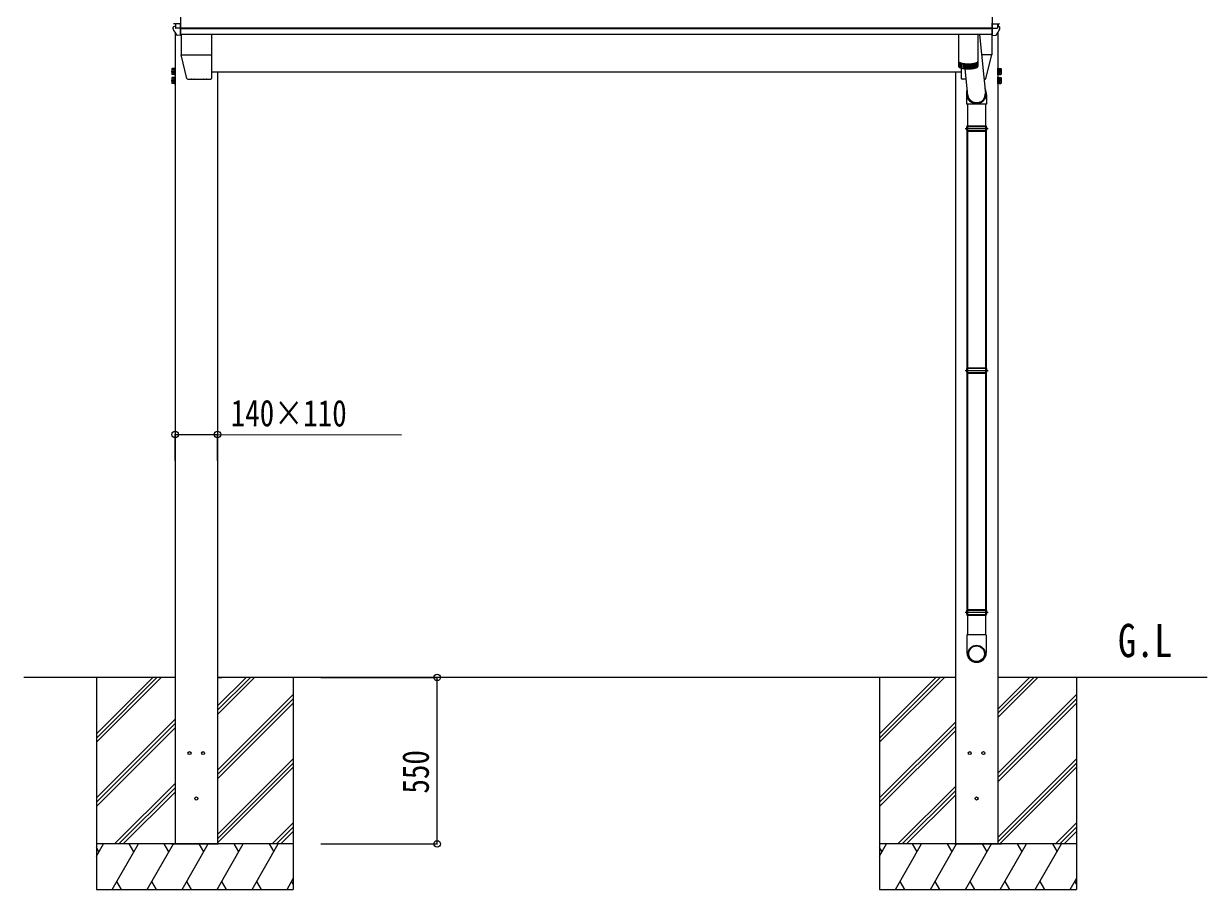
# Model space of a CAD drawing. Units: millimetres, scale not verified. Extents: x -27500 to 27500, y -20000 to 20000.
# Drawn here: x -22114 to -18206, y 9954 to 12814 of the extents above; entities that cross this region are included whole.
import ezdxf
from ezdxf.enums import TextEntityAlignment as Align

# ---------------------------------------------------------------- set-up
doc = ezdxf.new("R2010")
doc.units = ezdxf.units.MM
doc.header["$LTSCALE"] = 100
for name, color, linetype in [('0-1_USER1', 3, 'Continuous'), ('0-2_YKK_A1', 4, 'Continuous'), ('0-4_YKK_N1', 2, 'Continuous'), ('0-5_YKK_Z1', 7, 'Continuous')]:
    doc.layers.add(name, color=color, linetype=linetype)
doc.styles.add('ＭＳ ゴシック', font='')
doc.styles.get('ＭＳ ゴシック').set_extended_font_data('MS Gothic')

msp = doc.modelspace()

# ---------------------------------------------------------------- linework, layer by layer
at = {"layer": '0-2_YKK_A1'}
for p, q in [((-21595.5, 12834.8), (-21595.5, 12777.2)), ((-18915.5, 12834.8), (-18915.5, 12777.2)), ((-21620.5, 12795.9), (-21620.5, 12802.4)), ((-21612.5, 12804.8), (-21619.7, 12803.4)), ((-21619.2, 12813.5), (-21619.3, 12813.5)), ((-21619.2, 12813.5), (-21619.2, 12813.5)), ((-21611.9, 12812.5), (-21618.3, 12813.3)), ((-21613.5, 12784.1), (-21613.5, 10104.3)), ((-21612.5, 12812.6), (-21612.5, 12798.8)), ((-21595.5, 12812.5), (-21610.3, 12812.4)), ((-21595.5, 12798.7), (-21610.3, 12798.9)), ((-21595.5, 12813.4), (-21595.5, 12814.6)), ((-21595.5, 12812.5), (-21595.5, 12813.4)), ((-21595.5, 12798.7), (-21595.5, 12812.5)), ((-21595.5, 12796.8), (-21595.5, 12798.7)), ((-18915.5, 12798.5), (-21595.5, 12798.5)), ((-21595.5, 12795.3), (-21595.5, 12796.8)), ((-18915.5, 12796.5), (-21595.5, 12796.5)), ((-21595.5, 12774.8), (-21595.5, 12795.3)), ((-18915.5, 12813.4), (-18915.5, 12814.6)), ((-18915.5, 12812.5), (-18915.5, 12813.4)), ((-18915.5, 12812.5), (-18900.7, 12812.4)), ((-18915.5, 12798.7), (-18915.5, 12812.5)), ((-18915.5, 12798.7), (-18900.7, 12798.9)), ((-18915.5, 12796.8), (-18915.5, 12798.7)), ((-18915.5, 12795.3), (-18915.5, 12796.8)), ((-18915.5, 12774.8), (-18915.5, 12795.3)), ((-18899.1, 12812.5), (-18892.7, 12813.3)), ((-18898.5, 12812.6), (-18898.5, 12798.8)), ((-18898.5, 12804.8), (-18891.3, 12803.4)), ((-18897.5, 12784.1), (-18897.5, 10104.3)), ((-18896.5, 12804.4), (-18896.5, 12812.9)), ((-18896, 12812.9), (-18896, 12804.3)), ((-18891.8, 12813.5), (-18891.7, 12813.5)), ((-18891.8, 12813.5), (-18891.8, 12813.5)), ((-18890.5, 12795.9), (-18890.5, 12802.4)), ((-21607.9, 12775.5), (-21607.9, 12775.4)), ((-21595.5, 12774.4), (-21607.1, 12775)), ((-18915.5, 12777.2), (-21595.5, 12777.2)), ((-21595.5, 12774.4), (-21595.5, 12774.8)), ((-21594, 12777.2), (-21594, 12710.6)), ((-21493, 12777.2), (-21493, 12632.8)), ((-19027, 12777.2), (-19027, 12672.6)), ((-18963, 12777.2), (-18963, 12672.6)), ((-18958.1, 12777.2), (-18936.5, 12572)), ((-18917, 12777.2), (-18917, 12710.6)), ((-18915.5, 12774.4), (-18903.9, 12775)), ((-18915.5, 12774.4), (-18915.5, 12774.8)), ((-18903.1, 12775.5), (-18903.1, 12775.4)), ((-21594, 12710.6), (-21493, 12710.6)), ((-21574.5, 12632.2), (-21594, 12710.5)), ((-18917, 12710.6), (-18951, 12710.6)), ((-18936.5, 12632.2), (-18917, 12710.5)), ((-21624.6, 12664.2), (-21623.8, 12665.5)), ((-21624.6, 12664.2), (-21624.6, 12647.2)), ((-21617.6, 12665.5), (-21623.8, 12665.5)), ((-21617.6, 12665.5), (-21617.6, 12645.9)), ((-21615.1, 12664.4), (-21617.6, 12664.4)), ((-21615.1, 12664.4), (-21615.1, 12646.9)), ((-19026.4, 12671.1), (-19026.4, 12686.5)), ((-19025.2, 12685.4), (-19025.2, 12669.9)), ((-19023.4, 12668.8), (-19023.4, 12684.3)), ((-19021, 12683.3), (-19021, 12667.8)), ((-19018.1, 12666.9), (-19018.1, 12682.4)), ((-19018, 12666.9), (-19018, 12632.8)), ((-19014.8, 12666.1), (-19014.8, 12681.6)), ((-19011.1, 12680.9), (-19011.1, 12665.5)), ((-19007.1, 12680.4), (-19007.1, 12665)), ((-19006.6, 12664.9), (-18996, 12564.8)), ((-19002.9, 12680.1), (-19002.9, 12664.6)), ((-18998.5, 12679.9), (-18998.5, 12664.4)), ((-18994.4, 12664.4), (-18995.6, 12664.4)), ((-18994, 12679.8), (-18994, 12664.4)), ((-18989.6, 12679.9), (-18989.6, 12664.5)), ((-18985.2, 12680.2), (-18985.2, 12664.8)), ((-18981.1, 12680.6), (-18981.1, 12665.2)), ((-18977.2, 12681.2), (-18977.2, 12665.8)), ((-18973.7, 12681.9), (-18973.7, 12666.5)), ((-18970.6, 12682.7), (-18970.6, 12667.3)), ((-18968, 12683.7), (-18968, 12668.2)), ((-18965.9, 12684.7), (-18965.9, 12669.2)), ((-18964.4, 12685.7), (-18964.4, 12670.3)), ((-18895.9, 12664.4), (-18893.4, 12664.4)), ((-18895.9, 12664.4), (-18895.9, 12646.9)), ((-18893.4, 12665.5), (-18887.2, 12665.5)), ((-18893.4, 12665.5), (-18893.4, 12645.9)), ((-18886.4, 12664.2), (-18887.2, 12665.5)), ((-18886.4, 12664.2), (-18886.4, 12647.2)), ((-21627.1, 12655.7), (-21613.5, 12655.7)), ((-21627.1, 12625.8), (-21613.5, 12625.8)), ((-21624.6, 12647.2), (-21623.8, 12645.9)), ((-21624.6, 12634.3), (-21623.8, 12635.6)), ((-21624.6, 12634.3), (-21624.6, 12617.3)), ((-21617.6, 12660.6), (-21623.8, 12660.6)), ((-21617.6, 12650.8), (-21623.8, 12650.8)), ((-21617.6, 12645.9), (-21623.8, 12645.9)), ((-21617.6, 12635.6), (-21623.8, 12635.6)), ((-21617.6, 12630.7), (-21623.8, 12630.7)), ((-21615.1, 12656.4), (-21617.6, 12656.4)), ((-21615.1, 12654.9), (-21617.6, 12654.9)), ((-21617.6, 12646.9), (-21615.1, 12646.9)), ((-21617.6, 12635.6), (-21617.6, 12616)), ((-21615.1, 12634.5), (-21617.6, 12634.5)), ((-21615.1, 12626.5), (-21617.6, 12626.5)), ((-21615.1, 12625), (-21617.6, 12625)), ((-21615.1, 12634.5), (-21615.1, 12617)), ((-21572, 12630.3), (-21559.5, 12630.3)), ((-21558.5, 12630.4), (-21559.5, 12630.3)), ((-21558.5, 12630.4), (-21550.5, 12630.4)), ((-21549.5, 12630.3), (-21550.5, 12630.4)), ((-21549.5, 12630.3), (-21519.5, 12630.3)), ((-21518.5, 12630.4), (-21519.5, 12630.3)), ((-21518.5, 12630.4), (-21510.5, 12630.4)), ((-21509.5, 12630.3), (-21510.5, 12630.4)), ((-21509.5, 12630.3), (-21495.5, 12630.3)), ((-21493, 12654.3), (-19018, 12654.3)), ((-21473.5, 12654.3), (-21473.5, 10104.3)), ((-19037.5, 12654.3), (-19037.5, 10104.3)), ((-19002.9, 12630.3), (-19015.5, 12630.3)), ((-18939, 12630.3), (-18942.6, 12630.3)), ((-18883.9, 12655.7), (-18897.5, 12655.7)), ((-18883.9, 12625.8), (-18897.5, 12625.8)), ((-18895.9, 12656.4), (-18893.4, 12656.4)), ((-18895.9, 12654.9), (-18893.4, 12654.9)), ((-18893.4, 12646.9), (-18895.9, 12646.9)), ((-18895.9, 12634.5), (-18893.4, 12634.5)), ((-18895.9, 12634.5), (-18895.9, 12617)), ((-18895.9, 12626.5), (-18893.4, 12626.5)), ((-18895.9, 12625), (-18893.4, 12625)), ((-18893.4, 12660.6), (-18887.2, 12660.6)), ((-18893.4, 12650.8), (-18887.2, 12650.8)), ((-18893.4, 12645.9), (-18887.2, 12645.9)), ((-18893.4, 12635.6), (-18887.2, 12635.6)), ((-18893.4, 12635.6), (-18893.4, 12616)), ((-18893.4, 12630.7), (-18887.2, 12630.7)), ((-18886.4, 12647.2), (-18887.2, 12645.9)), ((-18886.4, 12634.3), (-18887.2, 12635.6)), ((-18886.4, 12634.3), (-18886.4, 12617.3)), ((-21624.6, 12617.3), (-21623.8, 12616)), ((-21617.6, 12620.9), (-21623.8, 12620.9)), ((-21617.6, 12616), (-21623.8, 12616)), ((-21617.6, 12617), (-21615.1, 12617)), ((-18893.4, 12617), (-18895.9, 12617)), ((-18893.4, 12620.9), (-18887.2, 12620.9)), ((-18893.4, 12616), (-18887.2, 12616)), ((-18886.4, 12617.3), (-18887.2, 12616)), ((-19000.9, 12578.9), (-19000.9, 12547.3)), ((-18934.9, 12547.3), (-19000.9, 12547.3)), ((-18997.3, 12547.3), (-18997.3, 10794.5)), ((-18937.6, 12547.3), (-18937.6, 10794.5)), ((-18934.9, 12578.5), (-18934.9, 12547.3)), ((-19005.5, 12467.3), (-18929.5, 12467.3)), ((-19000.1, 12474.3), (-18934.9, 12474.3)), ((-18999.5, 12476.3), (-18935.5, 12476.3)), ((-18999.5, 12476.3), (-18999.5, 10860.3)), ((-18935.5, 12476.3), (-18935.5, 10860.3)), ((-19000.1, 12460.3), (-18934.9, 12460.3)), ((-18999.5, 12458.3), (-18935.5, 12458.3)), ((-19005.5, 11668.3), (-18929.5, 11668.3)), ((-19000.1, 11675.3), (-18934.9, 11675.3)), ((-19000.1, 11661.3), (-18934.9, 11661.3)), ((-18999.5, 11677.3), (-18935.5, 11677.3)), ((-18999.5, 11659.3), (-18935.5, 11659.3)), ((-19005.5, 10869.3), (-18929.5, 10869.3)), ((-19000.1, 10876.3), (-18934.9, 10876.3)), ((-18999.5, 10878.3), (-18935.5, 10878.3)), ((-19000.1, 10862.3), (-18934.9, 10862.3)), ((-18999.5, 10860.3), (-18935.5, 10860.3)), ((-18935.6, 10794.5), (-18999.3, 10794.5)), ((-18999.3, 10794.5), (-18999.3, 10735.3)), ((-18935.6, 10794.5), (-18935.6, 10735.3))]:
    msp.add_line(p, q, dxfattribs=at)
for points in [[(-21616.7, 12813.2), (-21618, 12813.3), (-21619.2, 12813.5)], [(-21611.9, 12812.5), (-21611.7, 12812.5), (-21611.6, 12812.5)], [(-18899.1, 12812.5), (-18899.3, 12812.5), (-18899.4, 12812.5)], [(-18894.3, 12813.2), (-18893, 12813.3), (-18891.8, 12813.5)], [(-19027, 12689.1), (-19027, 12688.9), (-19026.9, 12688.4), (-19026.6, 12687.8), (-19026.2, 12687.3), (-19025.7, 12686.7), (-19025, 12686.2), (-19024.2, 12685.7), (-19023.2, 12685.2), (-19022.2, 12684.7), (-19021, 12684.2), (-19019.6, 12683.8), (-19018.2, 12683.4), (-19016.7, 12683), (-19015, 12682.6), (-19013.3, 12682.3), (-19011.5, 12682), (-19009.6, 12681.7), (-19007.6, 12681.5), (-19005.6, 12681.2), (-19003.5, 12681.1), (-19001.4, 12680.9), (-18999.3, 12680.9), (-18997.2, 12680.8), (-18995, 12680.8)], [(-19026.9, 12688.6), (-19027, 12688.5), (-19027, 12688), (-19026.9, 12687.4), (-19026.6, 12686.8), (-19026.2, 12686.3), (-19025.7, 12685.8), (-19025, 12685.2), (-19024.2, 12684.7), (-19023.2, 12684.2), (-19022.2, 12683.7), (-19021, 12683.3), (-19019.6, 12682.8), (-19018.2, 12682.4), (-19016.7, 12682), (-19015, 12681.6), (-19013.3, 12681.3), (-19011.5, 12681), (-19009.6, 12680.7), (-19007.6, 12680.5), (-19005.6, 12680.3), (-19003.5, 12680.1), (-19001.4, 12680), (-18999.3, 12679.9), (-18997.2, 12679.8), (-18995, 12679.8)], [(-19027, 12672.6), (-19027, 12672.5), (-19026.9, 12671.9), (-19026.6, 12671.4), (-19026.2, 12670.8), (-19025.7, 12670.3), (-19025, 12669.8), (-19024.2, 12669.2), (-19023.2, 12668.7), (-19022.2, 12668.3), (-19021, 12667.8), (-19019.6, 12667.4), (-19018.2, 12666.9), (-19016.7, 12666.5), (-19015, 12666.2), (-19013.3, 12665.8), (-19011.5, 12665.5), (-19009.6, 12665.3), (-19007.6, 12665), (-19005.6, 12664.8), (-19003.5, 12664.7), (-19001.4, 12664.5), (-18999.3, 12664.4), (-18997.2, 12664.4), (-18995, 12664.4)], [(-19025.3, 12686.4), (-19024.9, 12685.9), (-19024.2, 12685.4), (-19023.4, 12684.9), (-19022.5, 12684.4), (-19021.5, 12683.9), (-19020.3, 12683.5), (-19019, 12683), (-19017.7, 12682.6), (-19016.2, 12682.2), (-19014.6, 12681.9), (-19012.9, 12681.5), (-19011.1, 12681.2), (-19009.3, 12681), (-19007.4, 12680.7), (-19005.4, 12680.5), (-19003.4, 12680.4), (-19001.3, 12680.2), (-18999.2, 12680.1), (-18997.1, 12680.1), (-18995, 12680.1)], [(-18995, 12680.8), (-18992.8, 12680.8), (-18990.7, 12680.9), (-18988.6, 12680.9), (-18986.5, 12681.1), (-18984.4, 12681.2), (-18982.4, 12681.5), (-18980.4, 12681.7), (-18978.5, 12682), (-18976.7, 12682.3), (-18975, 12682.6), (-18973.3, 12683), (-18971.8, 12683.4), (-18970.4, 12683.8), (-18969, 12684.2), (-18967.8, 12684.7), (-18966.8, 12685.2), (-18965.8, 12685.7), (-18965, 12686.2), (-18964.3, 12686.7), (-18963.8, 12687.3), (-18963.4, 12687.8), (-18963.1, 12688.4), (-18963, 12688.9), (-18963, 12689.1)], [(-18995, 12679.8), (-18992.8, 12679.8), (-18990.7, 12679.9), (-18988.6, 12680), (-18986.5, 12680.1), (-18984.4, 12680.3), (-18982.4, 12680.5), (-18980.4, 12680.7), (-18978.5, 12681), (-18976.7, 12681.3), (-18975, 12681.6), (-18973.3, 12682), (-18971.8, 12682.4), (-18970.4, 12682.8), (-18969, 12683.3), (-18967.8, 12683.7), (-18966.8, 12684.2), (-18965.8, 12684.7), (-18965, 12685.2), (-18964.3, 12685.8), (-18963.8, 12686.3), (-18963.4, 12686.8), (-18963.1, 12687.4), (-18963, 12688), (-18963, 12688.5), (-18963.1, 12688.6)], [(-18995, 12680.1), (-18992.9, 12680.1), (-18990.8, 12680.1), (-18988.7, 12680.2), (-18986.6, 12680.4), (-18984.6, 12680.5), (-18982.6, 12680.7), (-18980.7, 12681), (-18978.9, 12681.2), (-18977.1, 12681.5), (-18975.4, 12681.9), (-18973.8, 12682.2), (-18972.3, 12682.6), (-18971, 12683), (-18969.7, 12683.5), (-18968.5, 12683.9), (-18967.5, 12684.4), (-18966.6, 12684.9), (-18965.8, 12685.4), (-18965.1, 12685.9), (-18964.7, 12686.4)], [(-18995, 12664.4), (-18992.8, 12664.4), (-18990.7, 12664.4), (-18988.6, 12664.5), (-18986.5, 12664.7), (-18984.4, 12664.8), (-18982.4, 12665), (-18980.4, 12665.3), (-18978.5, 12665.5), (-18976.7, 12665.8), (-18975, 12666.2), (-18973.3, 12666.5), (-18971.8, 12666.9), (-18970.4, 12667.4), (-18969, 12667.8), (-18967.8, 12668.3), (-18966.8, 12668.7), (-18965.8, 12669.2), (-18965, 12669.8), (-18964.3, 12670.3), (-18963.8, 12670.8), (-18963.4, 12671.4), (-18963.1, 12671.9), (-18963, 12672.5), (-18963, 12672.6)]]:
    msp.add_lwpolyline(points, dxfattribs=at)
for points in [[(-21613.5, 12644.7), (-21613.5, 12666.7), (-21615.1, 12666.7), (-21615.1, 12644.7)], [(-18897.5, 12644.7), (-18897.5, 12666.7), (-18895.9, 12666.7), (-18895.9, 12644.7)], [(-21613.5, 12614.8), (-21613.5, 12636.8), (-21615.1, 12636.8), (-21615.1, 12614.8)], [(-18897.5, 12614.8), (-18897.5, 12636.8), (-18895.9, 12636.8), (-18895.9, 12614.8)]]:
    msp.add_lwpolyline(points, close=True, dxfattribs=at)
for centre in [(-21566, 10404.3), (-21521, 10404.3), (-18990, 10404.3), (-18945, 10404.3), (-21543.5, 10254.3), (-18967.5, 10254.3)]:
    msp.add_circle(centre, 5, dxfattribs=at)
for centre, radius, start, end in [((-21619.5, 12802.4), 1, 100.914, 179.9488), ((-21619.5, 12795.9), 1, 180, 210.6785), ((-21225.6, 13029.6), 459.1, 210.6756, 213.6164), ((-21612.8, 12815.2), 16.4, 271.4128, 274.5169), ((-19285.4, 13029.6), 459.1, 326.3836, 329.3244), ((-18898.2, 12815.2), 16.4, 265.4831, 268.5872), ((-18891.5, 12802.4), 1, 0.0512, 79.086), ((-18891.5, 12795.9), 1, 329.3215, 0), ((-21607, 12776), 1, 213.6194, 266.8927), ((-18904, 12776), 1, 273.1073, 326.3806), ((-21620.3, 12663.1), 4.34, 145.6157, 214.3843), ((-18890.7, 12663.1), 4.34, 325.6157, 34.3843), ((-21608.4, 12655.7), 16.2, 162.412, 197.588), ((-21620.3, 12648.3), 4.34, 145.6157, 214.3843), ((-21620.3, 12633.2), 4.34, 145.6157, 214.3843), ((-21608.4, 12625.8), 16.2, 162.412, 197.588), ((-18902.6, 12655.7), 16.2, 342.4121, 17.5879), ((-18890.7, 12648.3), 4.34, 325.6157, 34.3843), ((-18890.7, 12633.2), 4.34, 325.6157, 34.3843), ((-18902.6, 12625.8), 16.2, 342.4121, 17.5879), ((-21620.3, 12618.4), 4.34, 145.6157, 214.3843), ((-18890.7, 12618.4), 4.34, 325.6157, 34.3843), ((-18973.2, 12467.3), 27.8, 165.3892, 194.6108), ((-18961.7, 12467.3), 27.8, 0, 14.6108), ((-18961.7, 12467.3), 27.8, 345.3892, 0), ((-18973.2, 11668.3), 27.8, 165.3892, 194.6108), ((-18961.7, 11668.3), 27.8, 0, 14.6108), ((-18961.7, 11668.3), 27.8, 345.3892, 0), ((-18973.2, 10869.3), 27.8, 165.3892, 194.6108), ((-18961.7, 10869.3), 27.8, 0, 14.6108), ((-18961.7, 10869.3), 27.8, 345.3892, 0), ((-18968.3, 10735.3), 31, 180, 270), ((-18966.6, 10735.3), 31, 270, 0)]:
    msp.add_arc(centre, radius, start, end, dxfattribs=at)
for centre, major_axis, ratio, start_param, end_param in [((-21611.5, 12799), (1, 0.195), 0.067217, 3.128498, 3.482631), ((-21611.7, 12820.1), (-9.96, 2.12), 0.734427, 1.735601, 1.860905), ((-21611.7, 12791.3), (9.97, 1.96), 0.736539, 1.29146, 1.416764), ((-18899.3, 12820.1), (9.96, 2.12), 0.734427, 4.42228, 4.547584), ((-18899.3, 12791.3), (-9.97, 1.96), 0.736539, 4.866422, 4.991725), ((-18899.5, 12799), (-1, 0.195), 0.067217, 2.800555, 3.154687), ((-21593.5, 12710.6), (-0.5, -0.027), 0.995707, 6.230215, 6.473275), ((-18917.5, 12710.6), (0.5, -0.027), 0.995707, 6.093096, 6.336156), ((-21572, 12632.8), (-2.17, -1.24), 0.996623, 6.008472, 7.332837), ((-21495.5, 12632.8), (-2.21, 1.19), 0.995556, 2.068327, 3.635396), ((-19015.5, 12632.8), (2.21, 1.19), 0.995556, 2.647789, 4.214858), ((-18939, 12632.8), (2.17, -1.24), 0.996623, 5.233534, 6.557898), ((-18967.9, 12582), (-33, -3.1), 0.972144, 5.803444, 9.859337), ((-18967.8, 12582), (-2.8, 29.4), 0.995638, 1.570796, 4.7151)]:
    msp.add_ellipse(centre, major_axis=major_axis, ratio=ratio, start_param=start_param, end_param=end_param, dxfattribs=at)
for major_axis in [(-28.3, 0), (-25.8, 0)]:
    msp.add_ellipse((-18967.5, 10732.4), major_axis=major_axis, ratio=0.996195, dxfattribs=at)
at = {"layer": '0-4_YKK_N1'}
for p, q in [((-21613.5, 11371.2), (-21613.4, 11457.7)), ((-21473.5, 11370.9), (-21473.4, 11457.5)), ((-21132.7, 10654.3), (-20747.5, 10654.3)), ((-20748.5, 10104.3), (-20748.5, 10654.3)), ((-21132.7, 10104.3), (-20747.5, 10104.3))]:
    msp.add_line(p, q, dxfattribs=at)
msp.add_lwpolyline([(-21613.4, 11456.7), (-21473.4, 11456.5), (-20866.1, 11455.6)], dxfattribs=at)
for centre in [(-21613.4, 11456.7), (-21473.4, 11456.5), (-20748.5, 10654.3), (-20748.5, 10104.3)]:
    msp.add_circle(centre, 10.6, dxfattribs=at)
at = {"layer": '0-5_YKK_Z1'}
for p, q in [((-21613.5, 10654.3), (-22113.5, 10654.3)), ((-21873.5, 10654.3), (-21873.5, 9954.3)), ((-21873.5, 10468.3), (-21687.5, 10654.3)), ((-21873.5, 10454.1), (-21673.4, 10654.3)), ((-21873.5, 10440), (-21659.2, 10654.3)), ((-21873.5, 10652.1), (-21871.4, 10654.3)), ((-19037.5, 10654.3), (-21473.5, 10654.3)), ((-21473.5, 10654.3), (-21459.5, 10654.3)), ((-21473.5, 10531.6), (-21350.9, 10654.3)), ((-21473.5, 10545.8), (-21365, 10654.3)), ((-21473.5, 10559.9), (-21379.2, 10654.3)), ((-21223.5, 10654.3), (-21223.5, 9954.3)), ((-19287.5, 10654.3), (-19287.5, 9954.3)), ((-19287.5, 10468.3), (-19101.5, 10654.3)), ((-19287.5, 10454.1), (-19087.4, 10654.3)), ((-19287.5, 10440), (-19073.2, 10654.3)), ((-19287.5, 10652.1), (-19285.4, 10654.3)), ((-18205.7, 10654.3), (-18897.5, 10654.3)), ((-18897.5, 10521.6), (-18764.9, 10654.3)), ((-18897.5, 10535.8), (-18779, 10654.3)), ((-18897.5, 10549.9), (-18793.2, 10654.3)), ((-18637.5, 10654.3), (-18637.5, 9954.3)), ((-21473.5, 10347.8), (-21223.5, 10597.8)), ((-18897.5, 10337.8), (-18637.5, 10597.8)), ((-21473.5, 10333.6), (-21223.5, 10583.6)), ((-21473.5, 10319.5), (-21223.5, 10569.5)), ((-18897.5, 10323.6), (-18637.5, 10583.6)), ((-18897.5, 10309.5), (-18637.5, 10569.5)), ((-21873.5, 10256.1), (-21613.5, 10516.1)), ((-21873.5, 10242), (-21613.5, 10502)), ((-21873.5, 10227.9), (-21613.5, 10487.9)), ((-19287.5, 10256.1), (-19037.5, 10506.1)), ((-19287.5, 10242), (-19037.5, 10492)), ((-19287.5, 10227.9), (-19037.5, 10477.9)), ((-21473.5, 10135.6), (-21223.5, 10385.6)), ((-21473.5, 10121.5), (-21223.5, 10371.5)), ((-21473.5, 10107.4), (-21223.5, 10357.4)), ((-18897.5, 10125.6), (-18637.5, 10385.6)), ((-18897.5, 10111.5), (-18637.5, 10371.5)), ((-18890.6, 10104.3), (-18637.5, 10357.4)), ((-21813.3, 10104.3), (-21613.5, 10304)), ((-21799.1, 10104.3), (-21613.5, 10289.9)), ((-19227.3, 10104.3), (-19037.5, 10294)), ((-19213.1, 10104.3), (-19037.5, 10279.9)), ((-21785, 10104.3), (-21613.5, 10275.7)), ((-19199, 10104.3), (-19037.5, 10265.7)), ((-21292.8, 10104.3), (-21223.5, 10173.5)), ((-18706.8, 10104.3), (-18637.5, 10173.5)), ((-21278.6, 10104.3), (-21223.5, 10159.4)), ((-21264.5, 10104.3), (-21223.5, 10145.2)), ((-18692.6, 10104.3), (-18637.5, 10159.4)), ((-18678.5, 10104.3), (-18637.5, 10145.2)), ((-21223.5, 10104.3), (-21873.5, 10104.3)), ((-21873.5, 10064.2), (-21850.4, 10104.3)), ((-21865.4, 10078.3), (-21873.5, 10092.4)), ((-21821.5, 9954.3), (-21734.9, 10104.3)), ((-21749.9, 10078.3), (-21764.9, 10104.3)), ((-21706, 9954.3), (-21619.4, 10104.3)), ((-21634.4, 10078.3), (-21649.4, 10104.3)), ((-21626, 10104.3), (-21471, 10104.3)), ((-21616, 10104.3), (-21481, 10104.3)), ((-21590.5, 9954.3), (-21503.9, 10104.3)), ((-21518.9, 10078.3), (-21533.9, 10104.3)), ((-21475.1, 9954.3), (-21388.5, 10104.3)), ((-21403.5, 10078.3), (-21418.5, 10104.3)), ((-21359.6, 9954.3), (-21273, 10104.3)), ((-21303, 10104.3), (-21288, 10078.3)), ((-18637.5, 10104.3), (-19287.5, 10104.3)), ((-19287.5, 10064.2), (-19264.4, 10104.3)), ((-19279.4, 10078.3), (-19287.5, 10092.4)), ((-19235.5, 9954.3), (-19148.9, 10104.3)), ((-19163.9, 10078.3), (-19178.9, 10104.3)), ((-19120, 9954.3), (-19033.4, 10104.3)), ((-19048.4, 10078.3), (-19063.4, 10104.3)), ((-19040, 10104.3), (-18885, 10104.3)), ((-19030, 10104.3), (-18895, 10104.3)), ((-19004.5, 9954.3), (-18917.9, 10104.3)), ((-18932.9, 10078.3), (-18947.9, 10104.3)), ((-18889.1, 9954.3), (-18802.5, 10104.3)), ((-18817.5, 10078.3), (-18832.5, 10104.3)), ((-18773.6, 9954.3), (-18687, 10104.3)), ((-18717, 10104.3), (-18702, 10078.3)), ((-21806.5, 9980.2), (-21791.5, 9954.3)), ((-21691, 9980.2), (-21676, 9954.3)), ((-21575.5, 9980.2), (-21560.5, 9954.3)), ((-21460.1, 9980.2), (-21445.1, 9954.3)), ((-21344.6, 9980.2), (-21329.6, 9954.3)), ((-21244.1, 9954.3), (-21223.5, 9990)), ((-21229.1, 9980.2), (-21223.5, 9970.5)), ((-19220.5, 9980.2), (-19205.5, 9954.3)), ((-19105, 9980.2), (-19090, 9954.3)), ((-18989.5, 9980.2), (-18974.5, 9954.3)), ((-18874.1, 9980.2), (-18859.1, 9954.3)), ((-18758.6, 9980.2), (-18743.6, 9954.3)), ((-18658.1, 9954.3), (-18637.5, 9990)), ((-18643.1, 9980.2), (-18637.5, 9970.5)), ((-21873.5, 9954.3), (-21223.5, 9954.3)), ((-19287.5, 9954.3), (-18637.5, 9954.3))]:
    msp.add_line(p, q, dxfattribs=at)

# ---------------------------------------------------------------- texts
at = {"layer": '0-1_USER1', "style": 'ＭＳ ゴシック', "width": 0.8}
msp.add_text('G.L', height=110, dxfattribs=at).set_placement((-18500.7, 10688.2), align=Align.BOTTOM_LEFT)
at = {"layer": '0-4_YKK_N1', "style": 'ＭＳ ゴシック', "width": 0.8}
for s, rotation, p in [('140×110', 359.91, (-21430.1, 11457.2)), ('550', 90, (-20749.3, 10270.5))]:
    msp.add_text(s, height=87.98, rotation=rotation, dxfattribs=at).set_placement(p, align=Align.BOTTOM_LEFT)

doc.saveas('drawing.dxf')
